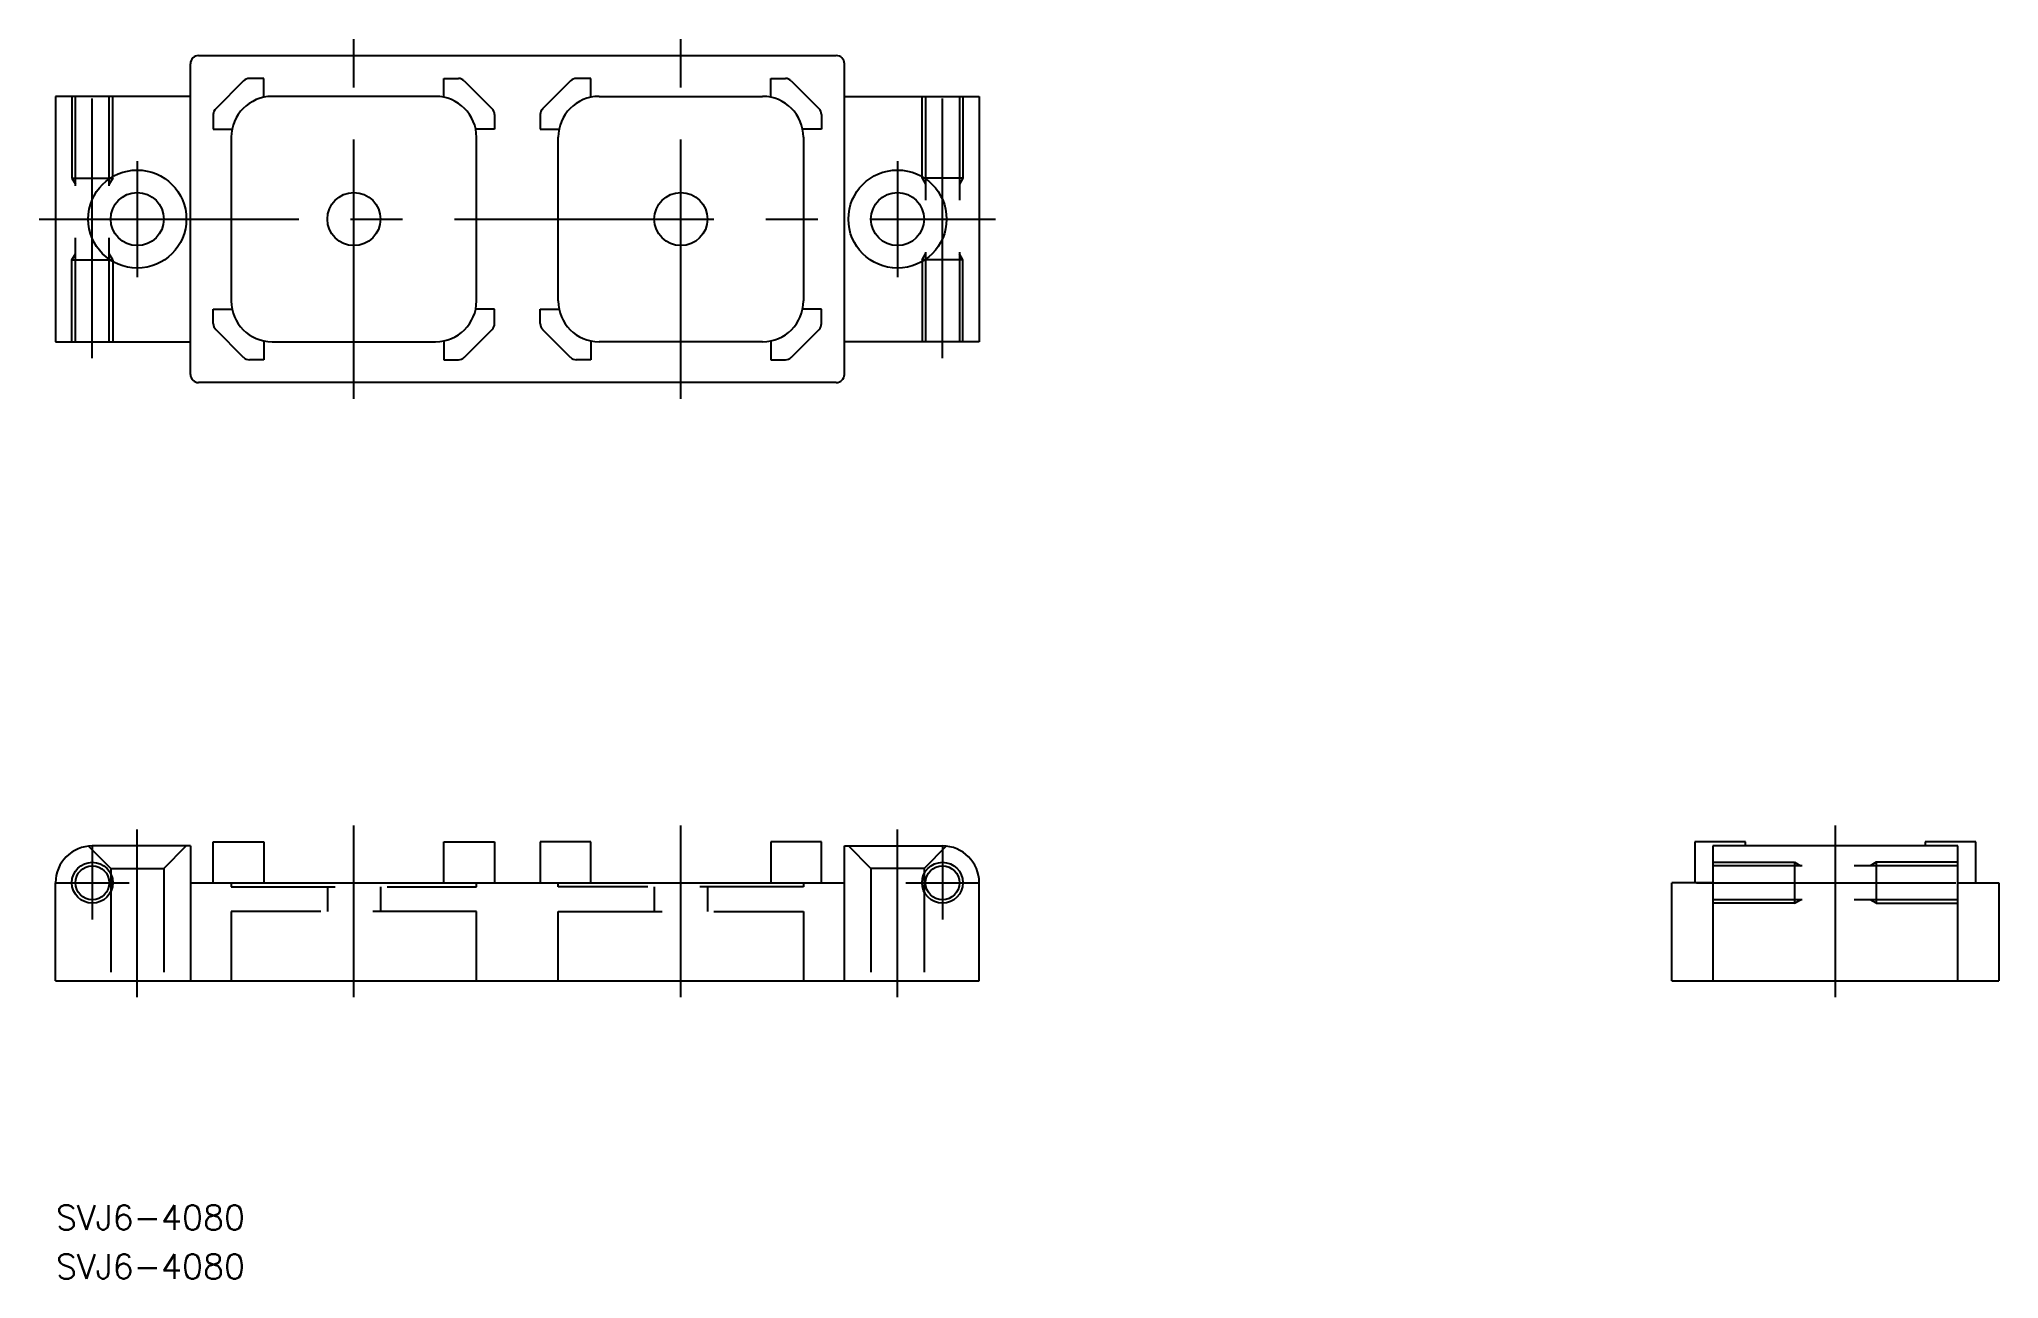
# Model space of a CAD drawing. Extents: x -39 to 201, y -130 to 22.
import ezdxf

# ---------------------------------------------------------------- set-up
doc = ezdxf.new("R2010")
doc.units = 0
doc.linetypes.add('CENTER', pattern=[50.8, 31.75, -6.35, 6.35, -6.35])
doc.linetypes.add('DASHED', pattern=[19.05, 12.7, -6.35])
doc.layers.get('0').update_dxf_attribs({"linetype": 'CONTINUOUS'})
doc.layers.add('CENTER', color=1, linetype='CENTER')
doc.styles.get("Standard").update_dxf_attribs({"font": 'txt.shx', "height": 3, "bigfont": 'bigfont.shx'})

# ---------------------------------------------------------------- blocks, each defined once
blk = doc.blocks.new('*U34')
at = {"color": 7, "linetype": 'CONTINUOUS'}
blk.add_text('SVJ6-4080', height=3, dxfattribs=at).set_placement((-36.46, -123.61))
blk = doc.blocks.new('*U35')
at = {"color": 7, "linetype": 'CONTINUOUS'}
blk.add_text('SVJ6-4080', height=3, dxfattribs=at).set_placement((-36.46, -129.61))

msp = doc.modelspace()

# ---------------------------------------------------------------- linework, layer by layer
at = {"color": 7, "linetype": 'CONTINUOUS'}
for p, q in [((-19, 20), (59, 20)), ((-20, -19), (-20, 19)), ((-13.49, 16.91), (-16.91, 13.49)), ((-11, 17.2), (-12.79, 17.2)), ((-11, 14.9), (-11, 17.2)), ((11, 14.9), (11, 17.2)), ((11, 17.2), (12.79, 17.2)), ((13.49, 16.91), (16.91, 13.49)), ((26.51, 16.91), (23.09, 13.49)), ((29, 17.2), (27.21, 17.2)), ((29, 14.9), (29, 17.2)), ((51, 14.9), (51, 17.2)), ((51, 17.2), (52.79, 17.2)), ((53.49, 16.91), (56.91, 13.49)), ((60, -19), (60, 19)), ((-20, 15), (-36.5, 15)), ((-36.5, 15), (-36.5, -15)), ((10, 15), (-10, 15)), ((30, 15), (50, 15)), ((60, 15), (76.5, 15)), ((76.5, 15), (76.5, -15)), ((-17.2, 12.79), (-17.2, 11)), ((17.2, 12.79), (17.2, 11)), ((22.8, 12.79), (22.8, 11)), ((57.2, 12.79), (57.2, 11)), ((-17.2, 11), (-14.9, 11)), ((-15, 10), (-15, -10)), ((17.2, 11), (14.9, 11)), ((15, -10), (15, 10)), ((22.8, 11), (25.1, 11)), ((25, -10), (25, 10)), ((57.2, 11), (54.9, 11)), ((55, 10), (55, -10)), ((-17.2, -12.79), (-17.2, -11)), ((-17.2, -11), (-14.9, -11)), ((17.2, -11), (14.9, -11)), ((17.2, -12.79), (17.2, -11)), ((22.8, -12.79), (22.8, -11)), ((22.8, -11), (25.1, -11)), ((57.2, -11), (54.9, -11)), ((57.2, -12.79), (57.2, -11)), ((-13.49, -16.91), (-16.91, -13.49)), ((13.49, -16.91), (16.91, -13.49)), ((26.51, -16.91), (23.09, -13.49)), ((53.49, -16.91), (56.91, -13.49)), ((-36.5, -15), (-20, -15)), ((-11, -14.9), (-11, -17.2)), ((-10, -15), (10, -15)), ((11, -14.9), (11, -17.2)), ((29, -14.9), (29, -17.2)), ((50, -15), (30, -15)), ((51, -14.9), (51, -17.2)), ((76.5, -15), (60, -15)), ((-11, -17.2), (-12.79, -17.2)), ((11, -17.2), (12.79, -17.2)), ((29, -17.2), (27.21, -17.2)), ((51, -17.2), (52.79, -17.2)), ((59, -20), (-19, -20)), ((-20, -76.67), (-32, -76.67)), ((-20, -76.67), (-20, -93.17)), ((-17.2, -81.17), (-17.2, -76.17)), ((-17.2, -76.17), (-11, -76.17)), ((-11, -76.17), (-11, -81.17)), ((11, -81.17), (11, -76.17)), ((11, -76.17), (17.2, -76.17)), ((17.2, -76.17), (17.2, -81.17)), ((29, -76.17), (22.8, -76.17)), ((22.8, -76.17), (22.8, -81.17)), ((29, -81.17), (29, -76.17)), ((57.2, -76.17), (51, -76.17)), ((51, -76.17), (51, -81.17)), ((57.2, -81.17), (57.2, -76.17)), ((60, -93.17), (60, -76.67)), ((60, -76.67), (72, -76.67)), ((170.23, -76.17), (164.03, -76.17)), ((164.03, -76.17), (164.03, -81.17)), ((196.23, -76.67), (166.23, -76.67)), ((166.23, -76.67), (166.23, -93.17)), ((170.23, -76.67), (170.23, -76.17)), ((192.23, -76.17), (192.23, -76.67)), ((198.43, -76.17), (192.23, -76.17)), ((196.23, -93.17), (196.23, -76.67)), ((198.43, -81.17), (198.43, -76.17)), ((-36.5, -93.17), (-36.5, -81.17)), ((-20, -81.17), (60, -81.17)), ((76.5, -93.17), (76.5, -81.17)), ((166.23, -81.17), (161.23, -81.17)), ((161.23, -93.17), (161.23, -81.17)), ((196.23, -81.17), (201.23, -81.17)), ((201.23, -81.17), (201.23, -93.17)), ((-36.5, -93.17), (76.5, -93.17)), ((161.23, -93.17), (201.23, -93.17))]:
    msp.add_line(p, q, dxfattribs=at)
at = {"color": 3, "linetype": 'DASHED'}
for p, q in [((-34.5, 15), (-34.5, 5)), ((-34.07, -15), (-34.07, 15)), ((-29.93, -15), (-29.93, 15)), ((-29.5, 5), (-29.5, 15)), ((69.5, 5), (69.5, 15)), ((69.93, 15), (69.93, -15)), ((74.07, 15), (74.07, -15)), ((74.5, 15), (74.5, 5)), ((-34.5, 5), (-29.5, 5)), ((-34.5, 5), (-34.07, 4.25)), ((-29.5, 5), (-29.93, 4.25)), ((74.5, 5), (69.5, 5)), ((69.5, 5), (69.93, 4.25)), ((74.5, 5), (74.07, 4.25)), ((-34.5, -5), (-34.07, -4.25)), ((-29.5, -5), (-29.93, -4.25)), ((69.5, -5), (69.93, -4.25)), ((74.5, -5), (74.07, -4.25)), ((-34.5, -5), (-29.5, -5)), ((-34.5, -15), (-34.5, -5)), ((-29.5, -5), (-29.5, -15)), ((69.5, -5), (69.5, -15)), ((74.5, -5), (69.5, -5)), ((74.5, -15), (74.5, -5)), ((-32.47, -76.7), (-29.75, -79.42)), ((-23.25, -79.42), (-20.5, -76.67)), ((63.25, -79.42), (60.5, -76.67)), ((72.47, -76.7), (69.75, -79.42)), ((166.23, -78.67), (176.23, -78.67)), ((196.23, -79.11), (166.23, -79.11)), ((176.23, -78.67), (176.23, -83.67)), ((176.23, -78.67), (176.98, -79.11)), ((186.23, -78.67), (185.48, -79.11)), ((186.23, -78.67), (186.23, -83.67)), ((196.23, -78.67), (186.23, -78.67)), ((-29.75, -79.42), (-23.25, -79.42)), ((-29.75, -79.42), (-29.75, -93.17)), ((-23.25, -79.42), (-23.25, -93.17)), ((-15, -81.17), (-15, -81.67)), ((15, -81.67), (15, -81.17)), ((25, -81.67), (25, -81.17)), ((55, -81.17), (55, -81.67)), ((69.75, -79.42), (63.25, -79.42)), ((63.25, -79.42), (63.25, -93.17)), ((69.75, -79.42), (69.75, -93.17)), ((-15, -81.67), (15, -81.67)), ((-3.25, -81.67), (-3.25, -84.67)), ((3.25, -81.67), (3.25, -84.67)), ((55, -81.67), (25, -81.67)), ((36.75, -81.67), (36.75, -84.67)), ((43.25, -81.67), (43.25, -84.67)), ((196.23, -83.24), (166.23, -83.24)), ((176.23, -83.67), (166.23, -83.67)), ((176.23, -83.67), (176.98, -83.24)), ((186.23, -83.67), (185.48, -83.24)), ((186.23, -83.67), (196.23, -83.67)), ((-15, -84.67), (-15, -93.17)), ((15, -84.67), (-15, -84.67)), ((15, -93.17), (15, -84.67)), ((25, -93.17), (25, -84.67)), ((25, -84.67), (55, -84.67)), ((55, -84.67), (55, -93.17))]:
    msp.add_line(p, q, dxfattribs=at)
at = {"color": 7, "linetype": 'CONTINUOUS'}
for centre, radius in [((-26.5, 0), 6), ((66.5, 0), 6), ((-26.5, 0), 3.25), ((0, 0), 3.25), ((40, 0), 3.25), ((66.5, 0), 3.25), ((-32, -81.17), 2.07), ((72, -81.17), 2.07)]:
    msp.add_circle(centre, radius, dxfattribs=at)
at = {"color": 3, "linetype": 'CONTINUOUS'}
for centre in [(-32, -81.17), (72, -81.17)]:
    msp.add_circle(centre, 2.5, dxfattribs=at)
at = {"color": 7, "linetype": 'CONTINUOUS'}
for centre, radius, start, end in [((-19, 19), 1, 90, 180), ((59, 19), 1, 0, 90), ((-12.79, 16.2), 1, 90, 135), ((12.79, 16.2), 1, 45, 90), ((27.21, 16.2), 1, 90, 135), ((52.79, 16.2), 1, 45, 90), ((-10, 10), 5, 90, 180), ((10, 10), 5, 0, 90), ((30, 10), 5, 90, 180), ((50, 10), 5, 0, 90), ((-16.2, 12.79), 1, 135, 180), ((16.2, 12.79), 1, 0, 45), ((23.8, 12.79), 1, 135, 180), ((56.2, 12.79), 1, 0, 45), ((-10, -10), 5, 180, 270), ((10, -10), 5, 270, 0), ((30, -10), 5, 180, 270), ((50, -10), 5, 270, 0), ((-16.2, -12.79), 1, 180, 225), ((16.2, -12.79), 1, 315, 360), ((23.8, -12.79), 1, 180, 225), ((56.2, -12.79), 1, 315, 360), ((-19, -19), 1, 180, 270), ((-12.79, -16.2), 1, 225, 270), ((12.79, -16.2), 1, 270, 315), ((27.21, -16.2), 1, 225, 270), ((52.79, -16.2), 1, 270, 315), ((59, -19), 1, 270, 0), ((-32, -81.17), 4.5, 90, 180), ((72, -81.17), 4.5, 0, 90)]:
    msp.add_arc(centre, radius, start, end, dxfattribs=at)
at = {"layer": 'CENTER', "color": 1, "linetype": 'CENTER'}
for p, q in [((0, -22), (0, 22)), ((40, -22), (40, 22)), ((-32, -17), (-32, 17)), ((72, -17), (72, 17)), ((-26.5, 7.1), (-26.5, -7.1)), ((66.5, 7.1), (66.5, -7.1)), ((-38.5, 0), (78.5, 0)), ((0, -95.17), (0, -74.17)), ((40, -95.17), (40, -74.17)), ((181.23, -95.17), (181.23, -74.17)), ((-32, -76.67), (-32, -85.67)), ((-26.5, -95.17), (-26.5, -74.67)), ((66.5, -95.17), (66.5, -74.67)), ((72, -76.67), (72, -85.67)), ((-36.5, -81.17), (-27.5, -81.17)), ((67.5, -81.17), (76.5, -81.17)), ((164.23, -81.17), (198.23, -81.17))]:
    msp.add_line(p, q, dxfattribs=at)

# ---------------------------------------------------------------- block references
at = {"color": 7, "linetype": 'CONTINUOUS'}
for name in ['*U34', '*U35']:
    msp.add_blockref(name, (0, 0), dxfattribs=at)

doc.saveas('drawing.dxf')
